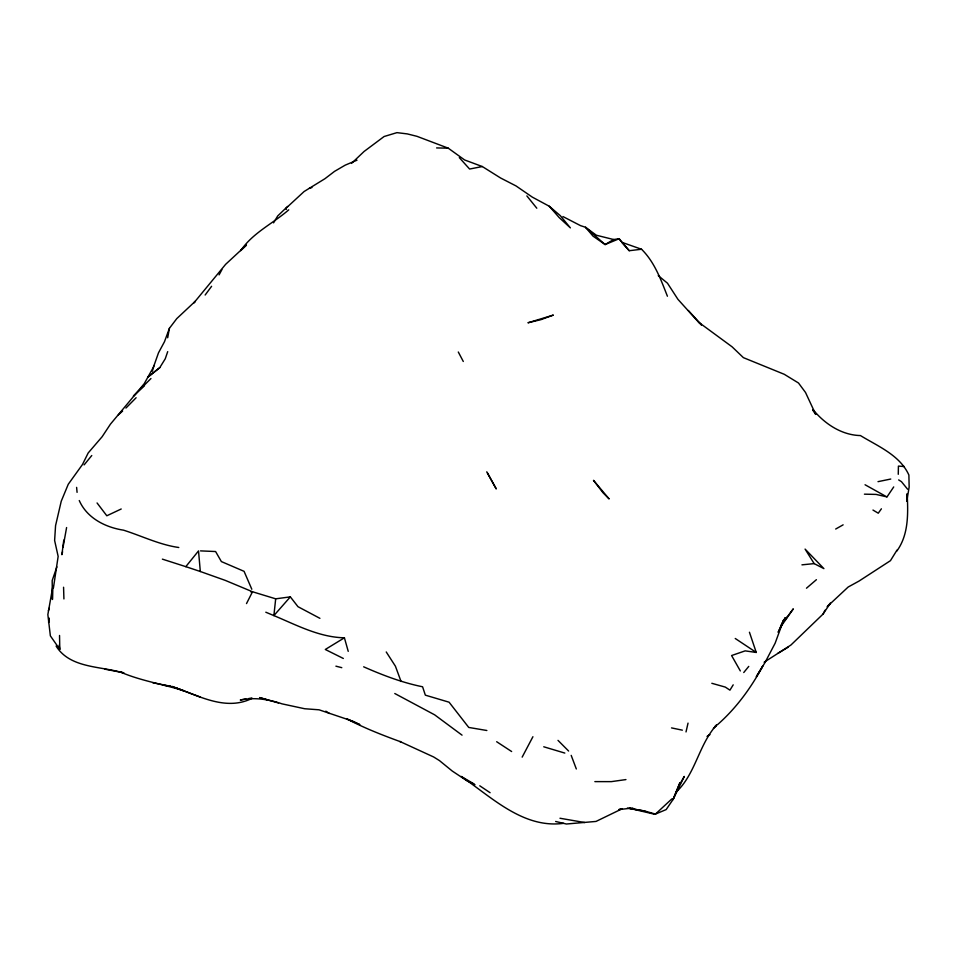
<?xml version="1.0" encoding="UTF-8"?>
<svg xmlns="http://www.w3.org/2000/svg" width="957" height="957" viewBox="0 0 957 957"><rect width="100%" height="100%" fill="white"/><g stroke="black" fill="none" stroke-linecap="round" stroke-linejoin="round"><path stroke-width="1.44" d="M906.877 494.087L906.793 501.253L909.15 487.041L908.887 475.031C899.879 455.173 878.024 446.309 860.439 435.567C841.753 435.16 824.79 423.951 813.151 409.763M898.264 474.301L898.42 466.095L904.353 466.538M59.537 635.46L59.789 649.36L50.362 635.843L47.85 614.597L52.922 585.947L52.42 599.501L52.18 580.576L56.882 566.867M48.939 618.425L48.616 622.445L49.238 618.198M63.03 547.368L66.595 527.546M319.913 618.33L297.974 606.69L290.342 596.869L275.688 598.831L273.881 615.59C296.55 625.065 319.279 637.29 344.412 637.805L348.228 651.346M63.784 540.083L61.882 554.713L62.588 551.746M167.678 337.761L169.425 328.287L176.782 318.609L195.24 301.311L193.888 302.89L225.625 264.335L246.439 245.076L240.709 250.638C252.827 232.778 272.853 223.627 288.739 209.846M828.224 605.649L848.189 587.012L859.051 581.055L890.453 560.67L896.984 550.131M53.436 587.897L58.15 556.412L54.621 540.466L55.566 525.644L61.236 501.241L68.258 484.266L82.517 464.444L88.176 452.972L102.136 436.727L110.426 424.166L144.244 383.661L153.383 367.297L158.491 352.846L164.472 341.733L169.425 328.287M686.013 731.938L688.035 723.109M152.319 371.244L153.981 365.526M167.702 351.638L165.262 358.767L159.747 367.667L148.203 376.867L159.747 367.667M48.4 610.722L49.345 608.006M778.232 632.134L783.604 620.076L775.146 643.2L765.002 662.555L756.329 676.683L762.705 666.18C750.946 687.999 736.196 708.24 717.511 724.664M778.268 632.158L785.207 617.696L780.709 626.034M764.129 662.22L790.949 645.006L823.08 614.047L825.006 610.219M246.511 603.58L252.504 591.761L275.688 598.831M522.163 757.131L532.917 736.723M219.081 274.862L221.904 269.623M679.996 783.95L684.279 776.414L673.082 799.454L666.156 809.586L655.437 814.096L644.898 811.069L629.395 808.306L653.894 814.072M273.57 222.849L277.709 215.947L287.626 206.449M733.194 684.853L729.94 690.153L725.298 687.09L711.829 683.298M896.805 551.076C908.779 534.724 908.133 513.335 907.176 494.087M823.08 614.047L830.413 603.125L827.111 606.75M886.972 496.958L893.718 486.934M780.505 627.158L793.317 608.843L786.367 618.09M881.397 508.801L878.263 513.203L872.963 510.045M205.145 295.019L211.593 286.299M784.537 620.375L787.276 616.978M162.379 559.139L185.802 566.652L198.518 550.921L200.324 571.508L225.206 580.361L252.504 591.761L250.77 591.857M84.108 464.899L91.764 455.532M743.756 672.52L748.757 666.407M136.109 397.741L125.941 408.053M290.342 596.869L273.881 615.59L265.807 612.217M144.459 385.695L133.382 396.09L150.955 378.529M676.121 792.157C695.811 773.723 698.67 744.558 716.769 724.772L714.688 726.71M671.886 798.868L655.437 814.096M118.237 414.967L122.64 411.02M351.53 163.396L364.091 151.469L384.104 136.516L396.952 132.64L407.311 133.908L416.929 136.313L448.235 148.168L464.635 159.975L482.316 166.542L500.559 177.978L516.002 185.921L532.307 197.118L549.306 206.269L560.371 215.72L570.384 227.886L559.175 217.574L549.306 206.269M816.417 579.679L806.476 588.208M713.432 728.289L716.47 725.681M286.49 209.32L285.629 208.59L304.111 191.52L324.973 178.684L334.555 171.363L345.19 165.154L356.997 160.19M344.412 637.805L325.296 649.48L343.336 658.464M777.778 653.392L788.329 647.088M667.412 296.227C660.844 279.588 654.6 262.074 641.537 249.251L629.227 250.71L619.143 238.748L613.616 239.525L605.123 244.561L593.029 236.14L585.517 227.264L580.552 225.649L562.919 216.557M835.688 529.03L843.129 524.843M121.216 508.992L106.813 515.775L97.064 502.963M252.253 698.263C225.29 711.852 197.632 695.033 171.913 686.456L183.577 690.727C162.822 684.111 141.038 680.858 120.845 672.221C98.727 666.096 69.729 667.83 56.104 646.071M309.314 188.278L311.934 187.572M619.035 809.443L622.397 808.653L596.008 821.429L566.377 824.013L555.646 821.477M878.012 481.658L890.764 479.038M482.316 166.542L469.6 169.042L459.3 157.618M245.877 699.029L240.291 699.998C254.395 697.151 268.558 699.232 282.016 703.85L304.685 708.742L319.064 709.807L352.822 721.207L359.844 724.64L346.996 718.958C364.258 728.05 382.405 735.132 400.804 741.842L399.954 741.508L433.653 756.975L439.49 760.624L452.254 771.043L467.1 780.888L474.983 784.716M248.676 698.55L251.476 698.06M625.938 779.584L611.367 781.63L594.859 781.618M619.275 809.55L632.804 807.995M801.942 564.845L814.168 563.613L823.905 568.625L805.088 549.091L814.168 563.613M563.613 823.319C523.359 828.822 491.91 797.396 461.154 776.438L473.811 783.783M864.422 494.171L876.05 494.41L886.804 496.874L865.056 484.756M436.607 147.928L448.235 148.168M200.503 550.885L215.6 551.531L221.378 561.58L244.071 571.329L251.811 589.249M584.715 822.53L559.977 818.247M641.537 249.251L621.655 242.241L629.227 250.71M749.439 632.23L756.257 652.459L745.156 650.868L731.591 655.545L740.323 670.929M162.846 685.045L170.992 686.36L152.737 682.712M486.862 730.502L468.739 727.44L449.084 702.199L425.339 695.153L422.587 686.779C402.143 682.628 382.704 675.199 363.66 666.814M627.349 808.091L644.898 811.069M105.019 669.194L123.872 672.819M120.845 672.221L123.369 672.711M178.78 547.5C159.472 544.76 141.923 535.992 123.513 530.166C105.342 527.367 86.979 518.096 79.264 500.547M671.527 727.906L682.353 730.167M613.616 239.525L596.367 235.231L585.517 227.264L605.123 244.561L619.143 238.748L620.818 241.08M335.907 666.168L341.793 667.675M266.943 699.663L259.586 697.581L278.547 702.988M543.743 746.783L564.821 753.075M185.802 566.652L200.324 571.508M177.057 688.31L200.169 696.983M394.786 693.514L434.645 714.831L462.04 735.143M898.659 479.912L901.458 481.67L907.619 489.254M496.659 741.723L511.636 751.532M325.823 711.159L329.34 713.479M735.239 638.486L756.257 652.459M479.78 785.805L490.104 792.719M658.26 275.616L667.484 283.212L677.927 299.314L698.514 322.15L732.105 346.829L743.386 357.643L784.273 374.295L798.497 383.003L805.519 392.478L815.723 414.417L812.672 410.027M698.514 322.15L701.409 324.985M558.003 740.371L568.602 751.03M688.322 310.475L701.337 324.698M526.864 195.91L536.805 208.219M386.233 651.968L395.42 666.204L401.043 681.456M487.4 472.985L496.264 488.943L486.778 471.801M458.295 352.009L463.284 361.471M571.197 755.384L576.317 768.973M59.119 645.185L59.789 649.36M76.62 487.388L77.074 492.341M63.569 587.251L63.916 598.938M679.901 782.814L673.082 799.454L679.901 782.814M709.699 734.737L707.283 736.34L709.699 734.737M553.134 315.152L540.896 319.674L527.953 322.784L553.134 315.152M608.987 498.764L603.113 492.867L593.472 480.318L608.987 498.764"/></g></svg>
